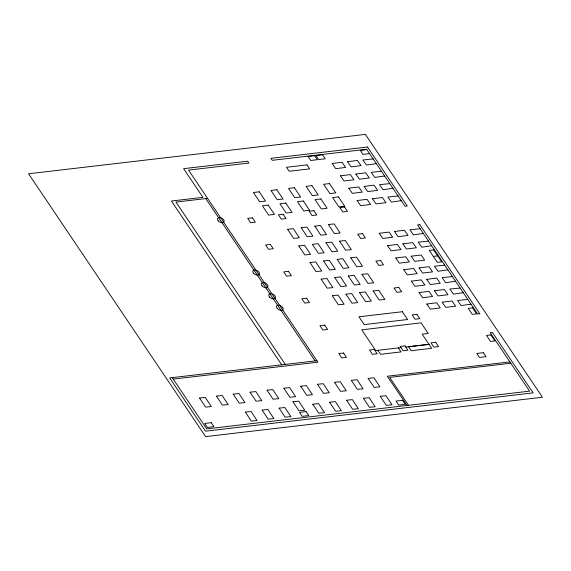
<?xml version="1.0" encoding="UTF-8"?>
<svg xmlns="http://www.w3.org/2000/svg" width="571" height="571" viewBox="0 0 571 571"><rect width="100%" height="100%" fill="white"/><g stroke="black" fill="none" stroke-linecap="round" stroke-linejoin="round"><path stroke-width="0.86" d="M366.846 149.616L360.265 150.38L362.949 154.37L369.537 153.599M207.573 198.373L175.968 202.07L285.322 364.405M433.303 256.393L437.693 255.879M405.767 347.04L429.014 344.334L408.501 346.733L411.191 350.715L431.705 348.317L422.176 334.171L428.236 333.464L421.077 322.829L361.743 329.852L375.697 350.565L401.02 347.603M316.919 360.708L169.658 377.923L205.524 431.169L533.121 392.877L492.388 332.408L490.196 332.665L529.581 391.142L206.745 428.878L172.221 377.624M173.22 379.101L317.919 362.192L188.53 170.101L248.885 163.049L247.628 161.186L183.619 168.666L202.933 197.338L171.4 201.028L281.731 364.819M509.889 361.907L387.338 376.232L407.009 405.467M510.781 363.235L389.672 377.388L408.472 405.296M389.807 183.641L379.508 184.683L383.098 189.758L392.941 188.294M460.119 288.027L449.82 289.062L453.41 294.144L463.252 292.673M381.492 171.293L371.186 172.328L374.776 177.41L384.64 175.975M428.507 241.098L418.208 242.133L421.798 247.214L431.64 245.744M452.425 276.592L442.118 277.634L445.708 282.716L455.558 281.246M373.17 158.945L362.87 159.98L366.461 165.062L376.339 163.656M398.13 195.989L387.823 197.031L391.413 202.113L401.263 200.642M420.192 228.743L409.885 229.785L413.483 234.867L423.347 233.425M444.723 265.165L434.424 266.207L438.014 271.289L447.857 269.819M467.82 299.454L457.514 300.489L461.104 305.571L470.989 304.165M398.358 347.917L401.042 351.9L380.529 354.298L377.845 350.316M205.746 198.587L315.092 360.922M199.579 398.087L205.603 407.094L211.334 406.559L205.31 397.445L199.586 398.058M216.409 396.117L222.426 405.125L228.157 404.589L222.176 395.51L216.416 396.088M233.232 394.154L239.256 403.155L244.988 402.626L238.964 393.512L233.239 394.126M245.316 412.091L251.34 421.098L257.071 420.563L251.083 411.484L245.323 412.062M250.055 392.184L256.079 401.192L261.811 400.656L255.829 391.57L250.055 392.184M262.146 410.128L268.163 419.128L273.894 418.6L267.87 409.486L262.153 410.099M267.035 390.2L273.059 399.208L278.791 398.672L272.767 389.565L267.035 390.2M287.591 229.314L293.615 238.321L299.34 237.786L293.358 228.7L287.591 229.314M279.119 408.144L285.143 417.144L290.875 416.616L284.886 407.53L279.119 408.144M298.783 245.93L304.8 254.93L310.531 254.395L304.507 245.287L298.79 245.901M301.188 227.729L307.205 236.729L312.937 236.194L306.955 227.115L301.195 227.701M283.866 388.237L289.882 397.238L295.614 396.702L289.633 387.623L283.873 388.209M292.973 401.756L298.99 410.763L304.721 410.228L298.74 401.149L292.98 401.727M309.967 262.539L315.991 271.546L321.723 271.011L315.699 261.896L309.967 262.539M312.38 244.338L318.397 253.346L324.128 252.81L318.104 243.696L312.38 244.338M314.785 226.137L320.802 235.145L326.533 234.61L320.509 225.495L314.785 226.137M300.689 386.267L306.713 395.275L312.437 394.739L306.42 385.632L300.71 386.217M332.144 163.513L335.734 168.652L345.633 167.431L342.093 162.278L332.144 163.513M321.159 279.148L327.183 288.155L332.914 287.62L326.926 278.534L321.166 279.119M323.564 260.947L329.588 269.955L335.32 269.419L329.331 260.333L323.571 260.918M325.97 242.746L331.994 251.754L337.725 251.219L331.744 242.133L325.984 242.718M328.382 224.546L334.399 233.553L340.13 233.018L334.149 223.932L328.389 224.517M312.772 404.211L318.796 413.211L324.528 412.676L318.539 403.597L312.772 404.211M340.466 175.861L344.056 181L353.949 179.779L350.366 174.612L340.487 175.804M317.512 384.304L323.536 393.305L329.267 392.769L323.279 383.691L317.519 384.276M347.511 161.714L351.094 166.86L360.993 165.64L357.41 160.465L347.511 161.714M332.351 295.764L338.367 304.764L344.099 304.229L338.075 295.121L332.358 295.735M334.756 277.563L340.78 286.563L346.504 286.028L340.487 276.921L334.763 277.535M337.161 259.362L343.185 268.363L348.917 267.828L342.893 258.72L337.168 259.334M339.567 241.162L345.591 250.162L351.322 249.627L345.298 240.519L339.574 241.133M348.781 188.209L352.371 193.355L362.264 192.127L358.688 186.96L348.781 188.209M355.826 174.062L359.416 179.208L369.309 177.988L365.733 172.813L355.833 174.034M329.595 402.241L335.62 411.248L341.351 410.713L335.327 401.599L329.61 402.212M334.506 382.313L340.53 391.321L346.262 390.785L340.273 381.699L334.513 382.285M345.947 294.172L351.964 303.18L357.696 302.644L351.715 293.558L345.947 294.172M357.103 200.557L360.686 205.703L370.586 204.482L367.046 199.322L357.111 200.528M348.353 275.971L354.37 284.979L360.101 284.444L354.12 275.358L348.353 275.971M350.758 257.771L356.782 266.778L362.506 266.243L356.525 257.157L350.758 257.771M364.148 186.417L367.731 191.556L377.631 190.336L374.048 185.161L364.148 186.417M346.59 400.257L352.614 409.257L358.345 408.729L352.364 399.643L346.611 400.2M359.537 292.58L365.561 301.588L371.293 301.053L365.269 291.945L359.552 292.552M361.95 274.38L367.967 283.387L373.698 282.852L367.674 273.745L361.957 274.351M372.463 198.765L376.053 203.904L385.946 202.684L382.413 197.523L372.463 198.765M351.336 380.35L357.353 389.351L363.085 388.815L357.103 379.736L351.343 380.322M379.165 233.318L382.756 238.457L392.648 237.236L389.115 232.076L379.173 233.289M373.134 290.996L379.158 299.996L384.89 299.461L378.866 290.353L373.134 290.996M363.42 398.287L369.437 407.294L375.168 406.759L369.187 397.673L363.427 398.258M368.159 378.38L374.183 387.388L379.915 386.853L373.926 377.766L368.159 378.38M387.481 245.666L391.071 250.805L400.97 249.584L397.387 244.417L387.481 245.666M394.525 231.519L398.115 236.658L408.015 235.438L404.432 230.27L394.532 231.491M395.803 258.013L399.393 263.152L409.286 261.932L405.703 256.764L395.81 257.985M380.243 396.324L386.267 405.324L391.999 404.789L386.01 395.71L380.265 396.267M402.848 243.867L406.438 249.013L416.33 247.785L412.747 242.618L402.869 243.817M403.697 269.733L407.287 274.879L417.18 273.659L413.647 268.498L403.718 269.683M411.163 256.215L414.753 261.361L424.653 260.14L421.113 254.98L411.163 256.215M411.398 281.168L414.989 286.307L424.881 285.086L421.298 279.911L411.42 281.11M419.064 267.942L422.647 273.081L432.547 271.86L428.964 266.693L419.078 267.885M419.093 292.595L422.683 297.734L432.582 296.513L428.999 291.346L419.093 292.595M426.758 279.369L430.348 284.508L440.241 283.287L436.665 278.12L426.765 279.34M426.794 304.022L430.384 309.161L440.277 307.94L436.744 302.787L426.794 304.022M434.46 290.796L438.043 295.942L447.942 294.715L444.359 289.547L434.481 290.746M442.154 302.223L445.744 307.369L455.644 306.149L452.061 300.974L442.161 302.195M365.397 134.392L28.55 173.762L205.603 436.608L542.45 397.238L365.397 134.392M367.517 147.032L270.947 158.317L272.296 160.308L366.668 149.281L405.067 206.295L407.259 206.038L367.517 147.032M314.664 155.712L308.076 156.483L310.76 160.472L317.348 159.702L314.664 155.712M322.529 154.791L315.949 155.562L318.632 159.552L325.22 158.781L322.529 154.791M306.984 164.883L286.471 167.282L289.162 171.264L309.675 168.866L306.984 164.883M259.263 191.806L253.41 192.491L259.677 201.791L265.529 201.113L259.263 191.806M276.821 189.758L270.968 190.443L277.235 199.743L283.088 199.058L276.821 189.758M294.379 187.702L288.526 188.387L294.793 197.687L300.646 197.009L294.379 187.702M311.937 185.654L306.085 186.339L312.351 195.639L318.204 194.954L311.937 185.654M329.488 183.598L323.643 184.283L329.902 193.583L335.755 192.898L329.488 183.598M268.213 205.096L262.36 205.781L268.627 215.081L274.48 214.396L268.213 205.096M285.771 203.048L279.918 203.726L286.185 213.033L292.038 212.348L285.771 203.048M303.329 200.992L297.477 201.677L303.743 210.977L309.596 210.292L303.329 200.992M320.888 198.944L315.035 199.622L321.302 208.929L327.154 208.244L320.888 198.944M338.446 196.888L332.593 197.573L338.86 206.873L344.713 206.188L338.446 196.888M252.439 217.822L247.686 218.379L250.59 222.697L255.351 222.14L252.439 217.822M283.166 214.232L278.412 214.789L281.317 219.107L286.071 218.55L283.166 214.232M313.893 210.642L309.132 211.199L312.044 215.517L316.798 214.96L313.893 210.642M344.613 207.052L339.859 207.608L342.771 211.927L347.525 211.37L344.613 207.052M419.792 224.639L417.601 224.895L477.663 314.064L479.854 313.807L419.792 224.639M270.34 244.402L265.586 244.959L268.498 249.277L273.252 248.72L270.34 244.402M362.521 233.632L357.76 234.181L360.672 238.507L365.426 237.95L362.521 233.632M433.667 249.898L429.278 250.412L437.336 262.375L441.726 261.861L433.667 249.898M288.469 271.311L283.716 271.867L286.621 276.186L291.381 275.629L288.469 271.311M380.643 260.54L375.889 261.097L378.801 265.415L383.555 264.858L380.643 260.54M306.598 298.226L301.838 298.783L304.75 303.101L309.503 302.544L306.598 298.226M398.772 287.449L394.019 288.005L396.924 292.323L401.684 291.767L398.772 287.449M402.362 311.716L358.938 316.791L364.198 324.599L407.623 319.524L402.362 311.716M324.721 325.135L319.967 325.691L322.879 330.009L327.633 329.453L324.721 325.135M416.901 314.357L412.141 314.914L415.053 319.232L419.806 318.675L416.901 314.357M472.638 307.855L468.249 308.369L472.281 314.35L476.671 313.836L472.638 307.855M490.874 334.927L486.485 335.441L490.518 341.422L494.907 340.908L490.874 334.927M343.521 353.042L338.767 353.599L341.672 357.917L346.433 357.36L343.521 353.042M374.248 349.452L369.494 350.009L372.399 354.327L377.153 353.77L374.248 349.452M404.975 345.855L400.214 346.411L403.126 350.73L407.88 350.18L404.975 345.855M435.694 342.265L430.941 342.821L433.853 347.139L438.607 346.583L435.694 342.265M483.394 352.7L476.814 353.463L479.497 357.453L486.078 356.682L483.394 352.7M211.27 422.676L204.682 423.446L207.373 427.429L213.954 426.665L211.27 422.676M306.077 411.591L299.497 412.362L302.18 416.352L308.761 415.581L306.077 411.591M402.626 400.307L396.038 401.078L398.729 405.067L405.31 404.297L402.626 400.307M218.279 220.863A3.633 2.198 29.3 0 0 223.975 221.933A3.633 2.198 29.3 0 0 220.213 217.587A3.633 2.198 29.3 0 0 218.279 220.863M253.595 273.295A3.633 2.198 29.3 0 0 259.291 274.358A3.633 2.198 29.3 0 0 255.523 270.012A3.633 2.198 29.3 0 0 253.595 273.295M262.096 285.921A3.633 2.198 29.3 0 0 267.799 286.985A3.633 2.198 29.3 0 0 264.03 282.638A3.633 2.198 29.3 0 0 262.096 285.921M269.576 297.02A3.633 2.198 29.3 0 0 275.272 298.083A3.633 2.198 29.3 0 0 271.503 293.737A3.633 2.198 29.3 0 0 269.576 297.02M277.313 308.511A3.633 2.198 29.3 0 0 283.016 309.575A3.633 2.198 29.3 0 0 279.248 305.228A3.633 2.198 29.3 0 0 277.313 308.511"/></g></svg>
